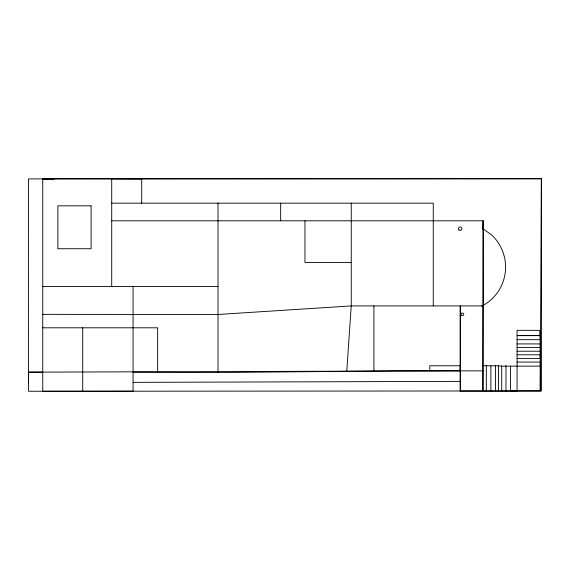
<?xml version="1.0" encoding="UTF-8"?>
<svg xmlns="http://www.w3.org/2000/svg" width="570" height="570" viewBox="0 0 570 570"><rect width="100%" height="100%" fill="white"/><g stroke="black" fill="none" stroke-linecap="round" stroke-linejoin="round"><path stroke-width="0.85" d="M218.018 203.162L218.018 372.545L133.074 372.153M28.529 382.67L28.5 372.153L459.798 370.856L460.268 365.776L460.268 305.919L460.268 391.056L517.083 391.056L517.076 330.315L539.797 330.344L539.797 335.602L517.083 335.616L539.968 335.616L539.968 339.684M460.268 391.056L460.268 370.856M482.911 391.056L483.203 220.797L111.706 220.797M511.376 390.949L540.239 390.949L541.365 178.745L42.743 178.745L42.743 391.255L541.5 390.942L541.365 178.745L28.5 178.916L28.529 391.255L133.074 391.212L133.074 286.539M346.774 370.856L351.248 305.919L351.248 203.162M481.622 305.919L484.671 304.551A44.018 44.018 0 0 0 491.753 235.061L483.203 228.898L483.203 220.797L482.612 228.47L483.161 230.529L483.203 305.207M218.018 372.545L396.563 370.856L482.99 370.856M133.074 382.356L460.296 381.373M42.743 179.051L54.121 179.051M111.706 203.162L433.257 203.162L433.257 305.919M351.248 262.435L304.957 262.435L304.957 220.797M42.743 286.539L218.018 286.539M483.203 305.919L351.248 305.919L217.989 314.483L42.743 314.348M42.743 327.8L157.655 327.8L157.655 372.267M517.083 339.684L540.139 339.684L540.139 354.775M517.083 343.924L540.139 343.924M517.083 347.486L540.139 347.486M517.083 351.213L540.481 351.213M517.083 354.775L540.481 354.775M517.083 358.502L540.31 358.502L540.31 362.064L517.083 362.064M482.911 365.626L486.303 365.626L486.303 391.056M460.268 365.776L429.823 365.776L429.823 370.856M486.303 365.798L498.508 365.798L498.508 391.056M498.508 365.961L501.728 365.961L501.728 391.056M501.728 366.132L540.239 366.132L540.239 390.949M28.5 372.153L42.743 372.153M111.706 286.539L111.706 178.745L141.716 178.916M540.139 362.064L540.139 366.132M539.968 354.775L539.968 358.502M510.471 366.132L510.471 391.056M505.968 365.684L505.968 391.056M495.458 365.798L495.458 391.056M490.877 365.798L490.877 391.056M482.99 305.919L482.99 391.056M373.906 305.919L373.906 371.07M280.661 203.162L280.661 220.797M141.716 178.745L141.716 203.162M82.714 327.8L82.714 391.255M91.1 205.834L57.862 205.834L57.862 248.734L91.1 248.734L91.1 205.834M461.7 315.531A1.354 1.354 0 0 0 463.752 314.384A1.354 1.354 0 0 0 461.728 313.187A1.354 1.354 0 0 0 461.7 315.531M459.042 229.924A1.696 1.696 0 0 0 461.857 229.076A1.696 1.696 0 0 0 459.712 227.06A1.696 1.696 0 0 0 459.042 229.924"/></g></svg>
